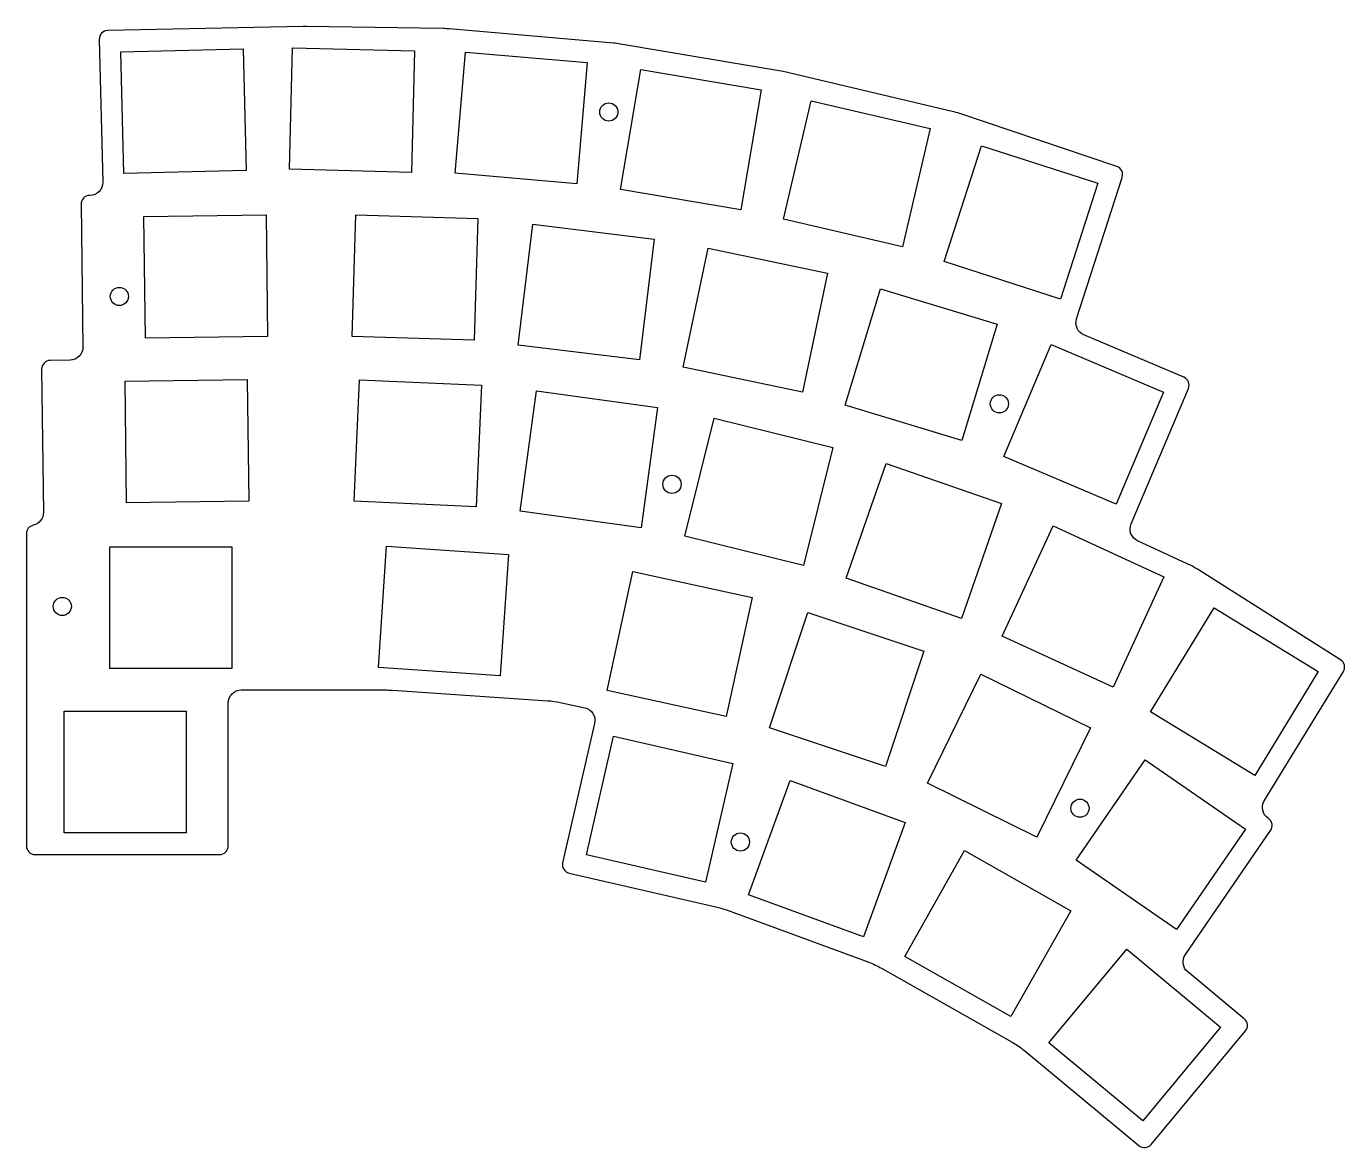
# Model space of a CAD drawing. Extents: x -18 to 134, y -120 to 10.
import ezdxf

# ---------------------------------------------------------------- set-up
doc = ezdxf.new("R2010")
doc.units = 0
doc.header["$MEASUREMENT"] = 0
doc.layers.get('0').update_dxf_attribs({"linetype": 'CONTINUOUS'})

msp = doc.modelspace()

# ---------------------------------------------------------------- linework, layer by layer
at = {"color": 5}
msp.add_lwpolyline([(117.056096, -52.898382, 0.032964), (115.898983, -52.269179), (110.163165, -49.623716, -0.40494), (109.410022, -47.676961), (116.028181, -32.040051, 0.414214), (115.497034, -30.72937), (103.953791, -25.843813, -0.388577), (103.110889, -24.001906), (108.387315, -7.64626, 0.410336), (107.755227, -6.391687), (89.631538, -0.278451, 0.023292), (88.736289, -0.022233), (69.878309, 4.436409, 0.016069), (69.248547, 4.564091), (50.447391, 7.750819, 0.02038), (49.639126, 7.854145), (30.66544, 9.497444, 0.017532), (29.965296, 9.533416), (14.182776, 9.790263, 0.009389), (13.807242, 9.789322), (-8.75339, 9.309091, 0.415188), (-9.731805, 8.284711), (-9.326192, -8.194266, -0.417694), (-10.806626, -9.731054), (-10.839535, -9.731473, 0.414214), (-11.826713, -10.744133), (-11.616491, -27.243095, -0.414214), (-13.097258, -28.762084), (-15.396018, -28.791373, 0.414214), (-16.383196, -29.804033), (-16.172556, -46.335737, -0.356666), (-17.355147, -47.820906, 0.353079), (-18.143622, -48.798279), (-18.143622, -84.848118, 0.414214), (-17.143622, -85.848118), (4.168585, -85.848119, 0.414214), (5.168585, -84.848119), (5.168586, -68.348282, -0.414214), (6.668586, -66.848282), (23.470781, -66.848283, -0.016931), (24.147451, -66.871203), (42.052826, -68.085591, -0.036712), (43.504755, -68.291843), (46.323217, -68.905853, -0.417489), (47.465893, -70.707117), (43.772004, -86.796765, 0.414214), (44.522888, -87.995169), (61.472127, -91.886405, -0.031775), (62.689103, -92.248505), (79.120586, -98.297292, -0.040602), (80.59176, -98.978937), (95.668885, -107.512638, -0.044666), (97.136178, -108.525801), (110.297869, -119.468378, 0.414214), (111.706127, -119.33873), (122.606274, -106.228073, 0.414214), (122.476626, -104.819815), (115.946255, -99.390491, -0.387975), (115.669913, -97.386158), (125.519242, -83.087396, 0.414214), (125.262979, -81.696595), (125.215305, -81.663756, -0.398449), (124.786688, -79.645625), (133.914525, -64.726394, 0.40986), (133.596041, -63.359356)], format="xyb", close=True, dxfattribs=at)
at = {"color": 1}
for points in [[(7.220727, -6.849396), (-6.875004, -7.19635), (-7.220727, 6.849396), (6.875004, 7.19635)], [(26.682015, 6.971376), (26.326486, -7.074125), (12.231001, -6.71733), (12.58653, 7.328171)], [(46.613465, 5.606837), (45.401141, -8.390762), (31.353729, -7.174125), (32.566053, 6.823474)], [(66.7075, 2.459131), (64.359564, -11.393295), (50.457842, -9.037003), (52.805778, 4.815423)], [(86.212339, -2.002936), (83.0255, -15.686742), (69.292997, -12.488562), (72.479836, 1.195244)], [(105.567273, -8.32646), (101.25358, -21.697868), (87.834587, -17.368824), (92.14828, -3.997416)], [(9.70717, -26.021019), (-4.391685, -26.200661), (-4.57069, -12.151801), (9.528165, -11.972159)], [(33.995868, -12.403291), (33.556998, -26.446435), (19.463878, -26.006003), (19.902748, -11.962859)], [(54.338186, -14.772666), (52.635657, -28.719131), (38.63956, -27.010544), (40.342089, -13.064079)], [(74.363201, -18.705015), (71.473231, -32.454581), (57.674733, -29.554327), (60.564703, -15.804761)], [(93.95345, -24.590978), (89.883164, -38.038479), (76.387808, -33.953708), (80.458094, -20.506207)], [(113.164269, -32.456747), (107.688043, -45.395582), (94.703163, -39.899867), (100.179389, -26.961032)], [(7.531744, -45.050582), (-6.567111, -45.230224), (-6.746116, -31.181364), (7.352739, -31.001722)], [(34.420483, -31.660893), (33.783133, -45.696429), (19.697647, -45.056811), (20.334997, -31.021275)], [(54.739543, -34.205694), (52.835169, -48.126034), (38.865291, -46.214882), (40.769665, -32.294542)], [(74.954628, -38.83545), (71.586566, -52.475782), (57.897692, -49.095734), (61.265754, -35.455402)], [(94.440437, -45.325563), (89.810599, -58.590822), (76.498133, -53.944507), (81.127971, -40.679248)], [(113.203784, -53.779196), (107.319388, -66.537581), (94.5156, -60.632244), (100.399996, -47.873859)], [(-8.524872, -50.298281), (5.575128, -50.298281), (5.575128, -64.348281), (-8.524872, -64.348281)], [(37.521446, -51.190241), (36.570724, -65.208038), (22.503042, -64.253933), (23.453764, -50.236136)], [(65.663569, -56.181019), (62.672888, -69.909031), (48.896021, -66.907707), (51.886702, -53.179695)], [(131.012771, -64.726847), (123.68024, -76.711692), (111.652745, -69.353067), (118.985276, -57.368222)], [(85.476226, -62.353579), (81.032051, -75.682188), (67.65601, -71.222197), (72.100185, -57.893588)], [(104.732937, -71.229182), (98.540784, -83.84107), (85.884013, -77.62688), (92.076166, -65.014992)], [(-13.787664, -69.298117), (0.312336, -69.298117), (0.312336, -83.348117), (-13.787664, -83.348117)], [(63.406207, -75.349878), (60.262372, -89.043629), (46.519889, -85.888606), (49.663724, -72.194855)], [(122.630095, -82.918705), (114.659966, -94.489338), (103.048157, -86.490845), (111.018286, -74.920212)], [(83.308852, -82.151157), (78.494252, -95.35048), (65.247956, -90.518747), (70.062556, -77.319424)], [(102.46074, -92.339757), (95.540055, -104.567047), (83.269252, -97.621733), (90.189937, -85.394443)], [(119.744157, -105.799224), (110.761924, -116.60302), (99.919681, -107.588822), (108.901914, -96.785026)]]:
    msp.add_lwpolyline(points, close=True, dxfattribs=at)
for centre in [(49.1, -0.1), (-7.4, -21.4), (94.2, -33.8), (56.4, -43.1), (-14, -57.2), (103.5, -80.5), (64.3, -84.4)]:
    msp.add_circle(centre, 1.05, dxfattribs=at)

doc.saveas('drawing.dxf')
